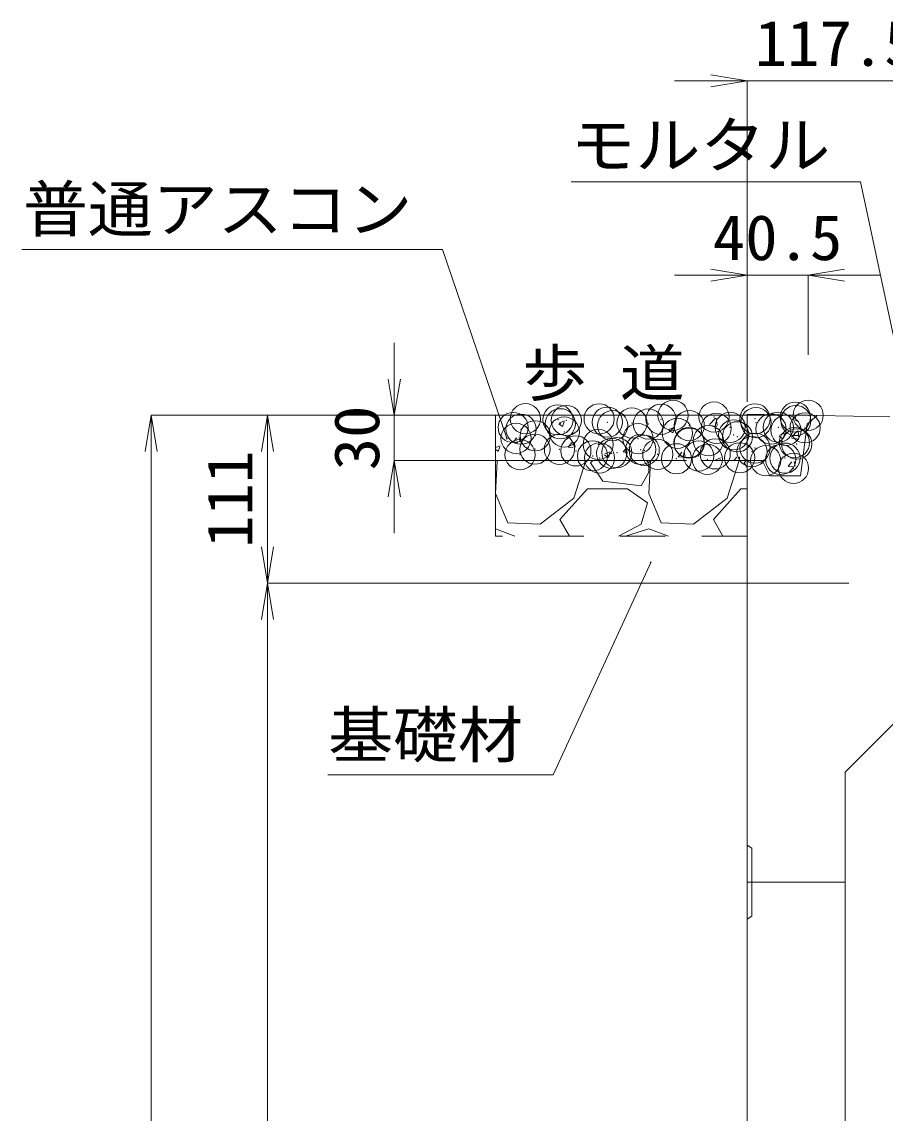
# Model space of a CAD drawing. Units: millimetres at full size. Extents: x 164402 to 209100, y 872507 to 885397.
# Drawn here: x 175581 to 176153, y 882536 to 883259 of the extents above; entities that cross this region are included whole.
import ezdxf
from ezdxf.enums import TextEntityAlignment as Align

# ---------------------------------------------------------------- set-up
doc = ezdxf.new("R2010")
doc.units = ezdxf.units.MM
doc.header["$LTSCALE"] = 40
doc.header["$PDMODE"] = 32
doc.header["$PDSIZE"] = 20
doc.linetypes.add('USER1', pattern=[1.35, 0.75, -0.6])
for name, color, linetype, lineweight in [('0_2', 7, 'Continuous', 13), ('ハッチング', 7, 'Continuous', 5), ('寸法線', 7, 'Continuous', 13), ('本体', 2, 'Continuous', 13), ('補助線', 8, 'Continuous', 13)]:
    doc.layers.add(name, color=color, linetype=linetype, lineweight=lineweight)
doc.styles.add('ＭＳ 明朝', font='')
doc.styles.get('ＭＳ 明朝').set_extended_font_data('MS Mincho')

# ---------------------------------------------------------------- blocks, each defined once
blk = doc.blocks.new('open_arrow')
at = {"color": 0, "linetype": 'Continuous', "lineweight": -2}
blk.add_lwpolyline([(7.5, 1.25), (0, 0), (7.5, -1.25)], dxfattribs=at)

msp = doc.modelspace()

# ---------------------------------------------------------------- linework, layer by layer
at = {"layer": '0_2'}
for p, q in [((176101.74, 882998.48), (175874.64, 882998.48)), ((176107.74, 882998.36), (176101.74, 882998.48))]:
    msp.add_line(p, q, dxfattribs=at)
at = {"layer": '0_2', "linetype": 'USER1', "lineweight": 5}
for p, q in [((176061.24, 882968.48), (175894.64, 882968.48)), ((176061.24, 882918.48), (175894.64, 882918.48))]:
    msp.add_line(p, q, dxfattribs=at)
at = {"layer": 'ハッチング'}
for p, q in [((176036.47, 882992.37), (176040.43, 882996.5)), ((176041.42, 882991.72), (176040.86, 882996.55)), ((175936.52, 882992.73), (175939.05, 882991.02)), ((175936.82, 882993.37), (175940.37, 882994.73)), ((175939.13, 882991), (175940.16, 882994.06)), ((176009.53, 882988.66), (176012.06, 882986.95)), ((176009.82, 882989.3), (176013.38, 882990.67)), ((176012.13, 882986.93), (176013.16, 882990)), ((176036.79, 882991.69), (176041.31, 882990.99)), ((176090.69, 882983.96), (176094.64, 882988.09)), ((176095.64, 882983.31), (176095.08, 882988.14)), ((175906.29, 882980.63), (175908.74, 882983.55)), ((175910.94, 882980.65), (175910.35, 882983.83)), ((176082.54, 882984.59), (176085.06, 882982.88)), ((176082.83, 882985.23), (176086.38, 882986.6)), ((176085.14, 882982.86), (176086.17, 882985.93)), ((176091.01, 882983.29), (176095.52, 882982.59)), ((175894.64, 882977.18), (175897.69, 882978.35)), ((175894.64, 882975.8), (175896.37, 882974.64)), ((175896.44, 882974.61), (175897.47, 882977.68)), ((175906.29, 882980.62), (175909.33, 882980.35)), ((175942.73, 882977.44), (175945.18, 882980.36)), ((175942.73, 882977.43), (175945.76, 882977.16)), ((175947.38, 882977.46), (175946.79, 882980.65)), ((175967.14, 882972.92), (175970.7, 882974.28)), ((175969.45, 882970.54), (175970.48, 882973.61)), ((175979.16, 882974.26), (175981.61, 882977.18)), ((175979.16, 882974.24), (175982.2, 882973.98)), ((175983.81, 882974.27), (175983.23, 882977.46)), ((176015.6, 882971.07), (176018.05, 882973.99)), ((176020.25, 882971.09), (176019.66, 882974.27)), ((175894.67, 882966.99), (175894.64, 882967.01)), ((175895.68, 882968.01), (175894.67, 882946.67)), ((175894.67, 882960.9), (175894.67, 882966.99)), ((175896.2, 882968.48), (175895.68, 882968.01)), ((175946.48, 882943.62), (175954.44, 882968.48)), ((175959.14, 882968.48), (175957.66, 882966.99)), ((175957.66, 882966.99), (175965.79, 882954.8)), ((175966.85, 882972.27), (175969.37, 882970.57)), ((175996.27, 882966.99), (175994.57, 882968.48)), ((175997.28, 882968.01), (175996.27, 882946.67)), ((175996.27, 882960.9), (175996.27, 882966.99)), ((175997.8, 882968.48), (175997.28, 882968.01)), ((176015.6, 882971.05), (176018.64, 882970.79)), ((176040.14, 882968.85), (176043.7, 882970.21)), ((176043.13, 882968.48), (176043.48, 882969.54)), ((176048.08, 882943.62), (176056.04, 882968.48)), ((176052.54, 882968.48), (176054.49, 882970.8)), ((176056.58, 882968.48), (176056.1, 882971.08)), ((176060.74, 882968.48), (176059.26, 882966.99)), ((176059.26, 882966.99), (176061.24, 882964.01)), ((176088.48, 882964.69), (176090.92, 882967.61)), ((176093.12, 882964.71), (176092.54, 882967.89)), ((175894.64, 882960.85), (175894.67, 882960.9)), ((175991.19, 882951.75), (175996.27, 882960.9)), ((176088.47, 882964.68), (176091.51, 882964.41)), ((175965.79, 882954.8), (175991.19, 882951.75)), ((175894.67, 882946.67), (175902.79, 882927.37)), ((175937.34, 882929.4), (175955.63, 882949.72)), ((175955.63, 882949.72), (175982.04, 882949.72)), ((175982.04, 882949.72), (175995.25, 882940.58)), ((175996.27, 882946.67), (176004.39, 882927.37)), ((176038.94, 882929.4), (176057.23, 882949.72)), ((176057.23, 882949.72), (176061.24, 882949.72)), ((175924.13, 882926.35), (175946.48, 882943.62)), ((175995.25, 882940.58), (175991.19, 882926.35)), ((176025.73, 882926.35), (176048.08, 882943.62)), ((175894.64, 882923.3), (175894.67, 882923.3)), ((175894.67, 882923.3), (175907.54, 882918.48)), ((175902.79, 882927.37), (175924.13, 882926.35)), ((175943.71, 882918.48), (175937.34, 882929.4)), ((175991.19, 882926.35), (175976.15, 882918.48)), ((175980.82, 882918.48), (175996.27, 882923.3)), ((175996.27, 882923.3), (176009.14, 882918.48)), ((176004.39, 882927.37), (176025.73, 882926.35)), ((176045.31, 882918.48), (176038.94, 882929.4))]:
    msp.add_line(p, q, dxfattribs=at)
for p in [(175914.47, 882996.21), (175936, 882995.48), (175937.62, 882992.87), (175941.59, 882995.06), (175963.28, 882996.12), (175968.71, 882993.92), (175985, 882993.33), (175995.83, 882992.77), (176004.24, 882995.87), (176012.24, 882998.45), (176039.35, 882997.3), (176066.47, 882996.16), (176067.17, 882993.65), (176093.26, 882997.23), (176093.59, 882995.01), (175906.37, 882990.4), (175911.54, 882989.29), (175940.2, 882987.44), (175972.28, 882991.66), (176015.13, 882986.59), (176022.95, 882991.63), (176040.79, 882989.85), (176050.06, 882990.48), (176052.4, 882985.52), (176077.18, 882989.33), (176082.03, 882990.6), (176087, 882988.49), (176099.71, 882990.16), (175908.24, 882983.23), (175920.96, 882984.9), (175962.66, 882979.21), (175989.05, 882983.02), (176022.78, 882980.43), (176022.96, 882980.05), (176035.67, 882981.73), (176054.91, 882984.26), (176092.64, 882980.32), (176094.2, 882979.45), (175910.92, 882972.38), (175920.77, 882976.07), (175937, 882975.96), (175947.89, 882974.92), (175958.92, 882971.62), (175971.63, 882973.3), (175975.01, 882973.77), (175990.87, 882975.83), (175993.15, 882975.34), (176002.13, 882972.63), (176029.25, 882971.48), (176040.17, 882972.93), (176064.58, 882974.36), (176066.56, 882976.74), (175963.53, 882970.26), (176014.51, 882969.68), (176034.95, 882969.28), (176056.37, 882970.34), (176073.63, 882968.45), (176083.48, 882969.19), (176086.35, 882970.12), (176092.02, 882963.41)]:
    msp.add_point(p, dxfattribs=at)
at = {"layer": '寸法線'}
for p, q in [((176013.24, 883219.86), (176226.74, 883219.86)), ((176061.24, 883039.29), (176061.24, 883219.86)), ((176013.24, 883091.23), (176149.74, 883091.23)), ((176061.24, 883007.29), (176061.24, 883091.23)), ((176101.74, 883038.48), (176101.74, 883091.23)), ((175827.63, 882920.48), (175827.63, 883046.48)), ((175666.5, 882998.48), (175666.5, 881847.29)), ((176061.74, 882998.48), (175666.5, 882998.48)), ((175743.56, 882998.48), (175743.56, 882887.29)), ((176061.74, 882998.48), (175743.56, 882998.48)), ((176061.74, 882998.48), (175827.63, 882998.48)), ((176021.24, 882968.48), (175827.63, 882968.48)), ((175743.56, 882887.29), (175743.56, 881847.29)), ((176128.74, 882887.29), (175743.56, 882887.29)), ((176128.74, 882887.29), (175743.56, 882887.29))]:
    msp.add_line(p, q, dxfattribs=at)
for points in [[(176169.75, 882997.34), (176136.37, 883153.14), (175944.77, 883153.14)], [(175902.38, 882982.74), (175859.6, 883108.2), (175580.91, 883108.2)], [(175997.7, 882901.48), (175932.81, 882760.4), (175783.55, 882760.4)]]:
    msp.add_lwpolyline(points, dxfattribs=at)
at = {"layer": '本体'}
for p, q in [((176101, 882992.52), (176107.74, 882998.36)), ((176101, 882992.52), (176107.74, 882998.36)), ((176107.74, 882998.36), (176155.75, 882997.39)), ((176096.74, 882958.48), (176101, 882992.52)), ((176061.24, 882968.48), (176071.24, 882968.48)), ((176071.24, 882968.48), (176076.24, 882958.48)), ((176096.74, 882958.48), (176076.24, 882958.48)), ((176126.24, 882762.29), (176186.24, 882822.29)), ((176126.24, 882762.29), (176126.24, 881992.81))]:
    msp.add_line(p, q, dxfattribs=at)
at = {"layer": '本体', "lineweight": 20}
msp.add_line((176061.24, 882968.48), (176061.24, 881857.29), dxfattribs=at)
at = {"layer": '本体', "lineweight": 9}
for p, q in [((176061.24, 882713.79), (176064.44, 882711.79)), ((176064.44, 882711.79), (176064.44, 882666.79)), ((176064.44, 882666.79), (176061.24, 882664.79))]:
    msp.add_line(p, q, dxfattribs=at)
at = {"layer": '補助線'}
for p, q in [((175894.64, 882998.48), (175894.64, 882918.48)), ((176126.24, 882689.29), (176061.24, 882689.29))]:
    msp.add_line(p, q, dxfattribs=at)
at = {"layer": '補助線', "lineweight": 20}
for q in [(176107.74, 882998.36), (176061.24, 882968.48)]:
    msp.add_line((176061.24, 882999.29), q, dxfattribs=at)
at = {"layer": '補助線'}
msp.add_point((176101.74, 882998.48), dxfattribs=at)

# ---------------------------------------------------------------- block references
at = {"layer": '寸法線'}
for p, xscale, yscale, rotation in [((176061.24, 883219.86), 3.2, 3.2, 180), ((176061.24, 883091.23), 3.2, 3.2, 180), ((175827.63, 882998.48), 3.2, 3.2, 90), ((175666.5, 882998.48), 3.2, 3.2, 270), ((175743.56, 882998.48), 3.2, 3.2, 270), ((175902.38, 882982.74), 0.16, 0.16, 108.8), ((175827.63, 882968.48), 3.2, 3.2, 270), ((175743.56, 882887.29), 3.2, 3.2, 90), ((175997.7, 882901.48), 0.16, 0.16, 245.3), ((175743.56, 882887.29), 3.2, 3.2, 270)]:
    msp.add_blockref('open_arrow', p, dxfattribs=dict(at, xscale=xscale, yscale=yscale, rotation=rotation))
at = {"layer": '寸法線', "xscale": 3.2, "yscale": 3.2}
msp.add_blockref('open_arrow', (176101.74, 883091.23), dxfattribs=at)

# ---------------------------------------------------------------- texts
at = {"layer": '0_2', "style": 'ＭＳ 明朝', "width": 1.05}
msp.add_text('歩 道', height=30.02, dxfattribs=at).set_placement((175912.53, 883002.48), align=Align.BOTTOM_LEFT)
at = {"layer": '寸法線', "style": 'ＭＳ 明朝', "width": 1.05}
for s, p in [('117.5', (176119.99, 883244.86)), ('40.5', (176081.49, 883116.23))]:
    msp.add_text(s, height=30.02, dxfattribs=at).set_placement(p, align=Align.MIDDLE_CENTER)
for s, p in [('モルタル', (176116.37, 883192.4)), ('普通アスコン', (175839.6, 883150.03)), ('基礎材', (175912.81, 882801.89))]:
    msp.add_text(s, height=30.02, dxfattribs=at).set_placement(p, align=Align.TOP_RIGHT)
for s, p in [('30', (175802.63, 882983.48)), ('111', (175718.56, 882942.88))]:
    msp.add_text(s, height=30.02, rotation=90, dxfattribs=at).set_placement(p, align=Align.MIDDLE_CENTER)

doc.saveas('drawing.dxf')
